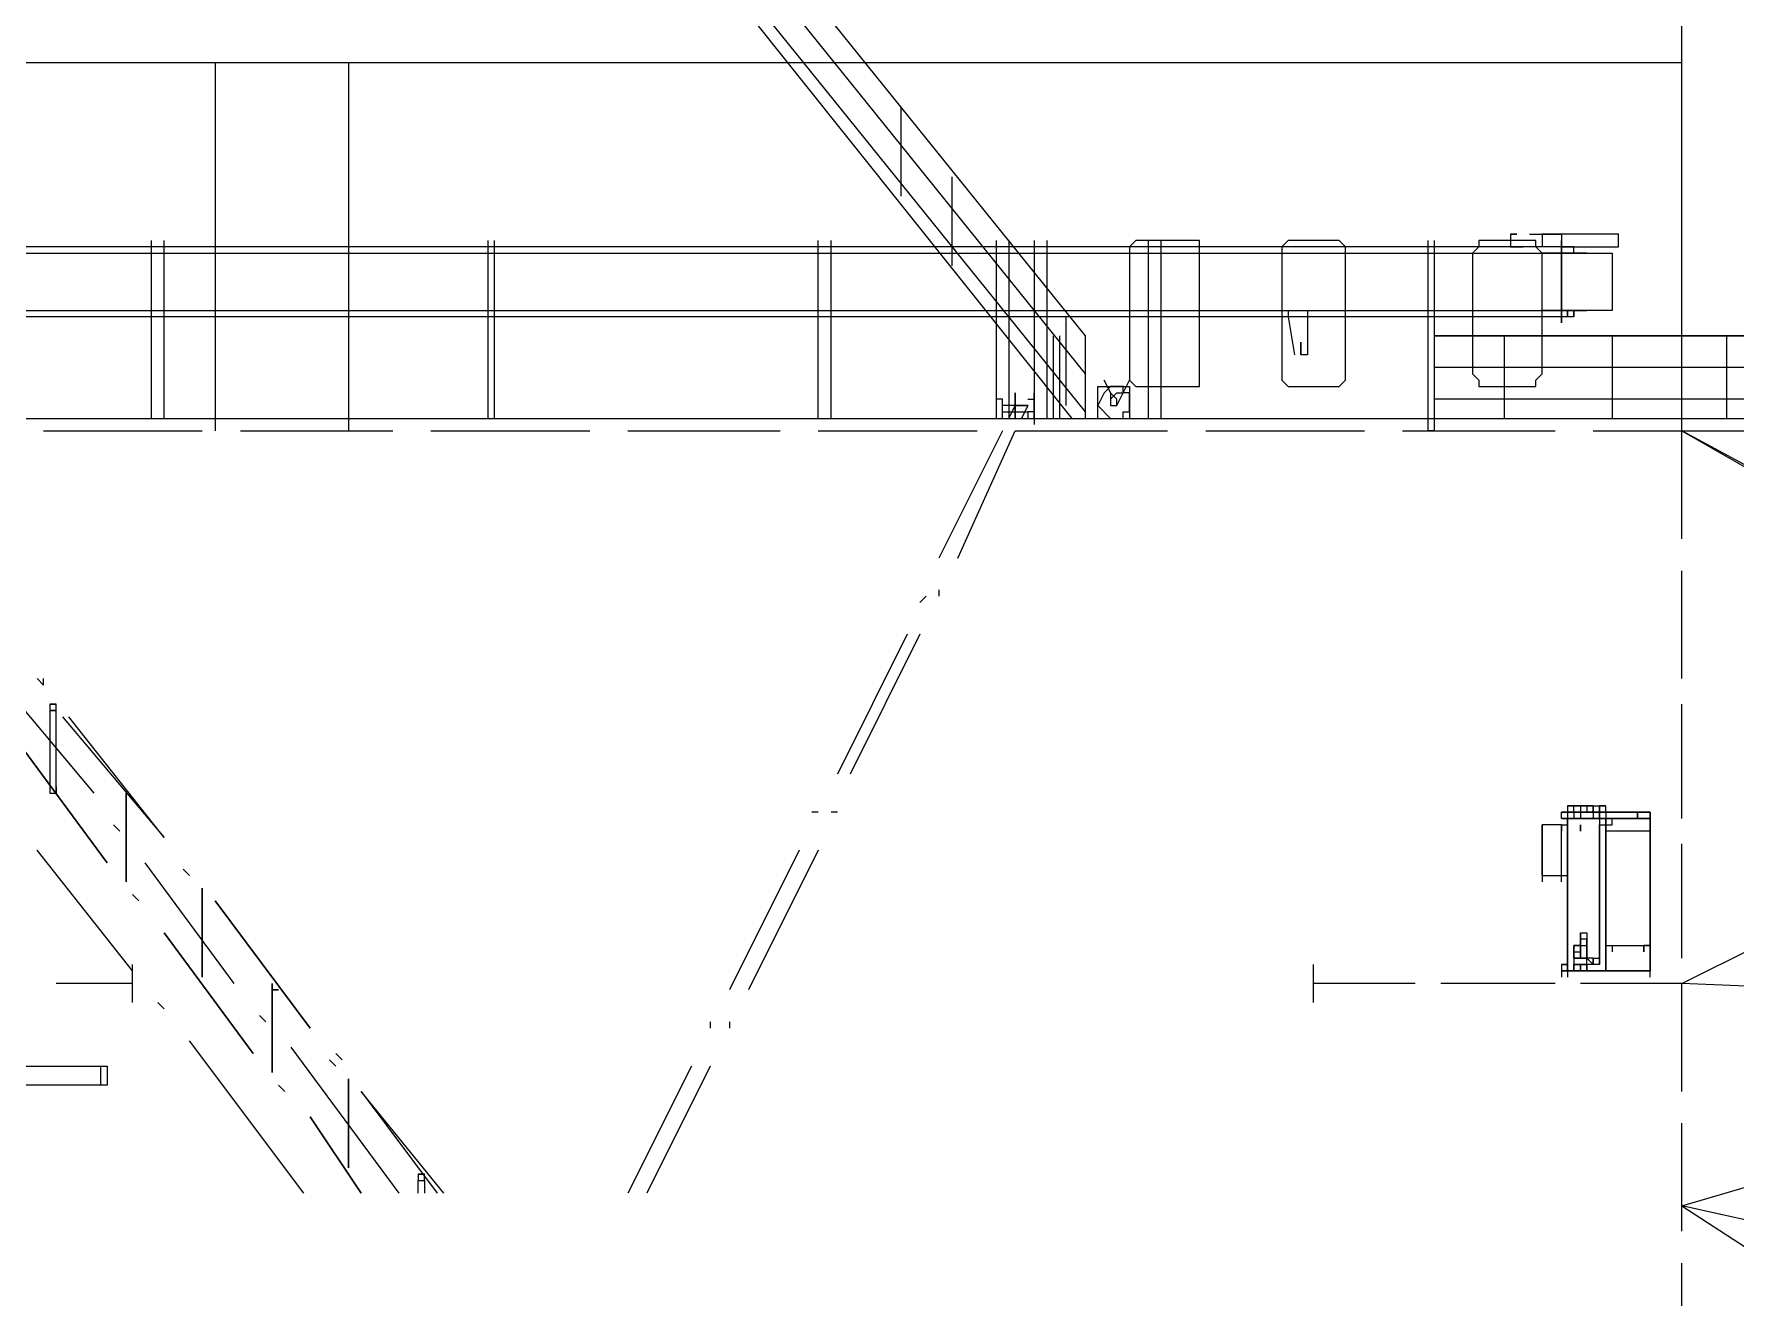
# Model space of a CAD drawing. Header units: millimetres. Extents: x -20 to 292011, y -1154 to 59111.
# Drawn here: x 26256 to 44715, y 15272 to 28978 of the extents above; entities that cross this region are included whole.
import ezdxf

# ---------------------------------------------------------------- set-up
doc = ezdxf.new("R2010")
doc.units = ezdxf.units.MM
doc.layers.add('PDF_Geomertry', color=7, linetype='Continuous')

msp = doc.modelspace()

# ---------------------------------------------------------------- linework, layer by layer
at = {"layer": 'PDF_Geomertry', "lineweight": 5}
for points in [[(44129, 23503), (44129, 24674), (44129, 35143), (44129, 42375), (44611, 43752), (33729, 43752), (33729, 40997)], [(37517, 24811), (33936, 29288), (33936, 30321), (37655, 25707), (37655, 24811)], [(33936, 29908), (37655, 25294)], [(33936, 29495), (37655, 24880)], [(3286, 14893), (1289, 14342), (1289, 24811), (261017, 24811), (267353, 25018), (271417, 28668)], [(25740, 28668), (44129, 28668)], [(28219, 28668), (28219, 24674)], [(29665, 28668), (29665, 24674)], [(35658, 28186), (35658, 27222)], [(36209, 27429), (36209, 26464)], [(42270, 26809), (42338, 26809), (42270, 26809), (42270, 26740), (42270, 26671), (42407, 26671)], [(42476, 26809), (42614, 26809), (42614, 26671), (42476, 26671)], [(27530, 24811), (27530, 26740)], [(27668, 24811), (27668, 26740)], [(31181, 24811), (31181, 26740)], [(31250, 24811), (31250, 26740)], [(34762, 24811), (34762, 26740)], [(34900, 24811), (34900, 26740)], [(36691, 26740), (36691, 24811), (36760, 24811), (36760, 25018), (36691, 25018), (36691, 24811)], [(36828, 26740), (36828, 24811), (36897, 24949), (37035, 24949), (36966, 24811)], [(36828, 26671), (36828, 25707)], [(37104, 26740), (37104, 24811), (37104, 24743)], [(37242, 26740), (37242, 24811)], [(38344, 24811), (38344, 26740)], [(38481, 24811), (38481, 26740)], [(41374, 26740), (41374, 24674), (41374, 24674)], [(41443, 26740), (41443, 24674), (41443, 24674)], [(42338, 26671), (42270, 26671)], [(43096, 26602), (42614, 26602), (43372, 26602), (43372, 25982), (42614, 25982), (43096, 25982)], [(42614, 25982), (42614, 26602)], [(42958, 26602), (42958, 26671)], [(36002, 25913), (23260, 25913), (23260, 25982), (42958, 25982)], [(42958, 25913), (34762, 25913)], [(37448, 25913), (37448, 24949)], [(39859, 25982), (39859, 25913), (39928, 25500), (39928, 25500)], [(40066, 25982), (40066, 25913), (40066, 25500), (39997, 25500)], [(37311, 25707), (37311, 24811)], [(37379, 25707), (37379, 24811)], [(42201, 25707), (42201, 24811)], [(43372, 25707), (43372, 24811)], [(44129, 24949), (44129, 25707)], [(44611, 25707), (44611, 24811)], [(39997, 25638), (39997, 25638)], [(103431, 25362), (41443, 25362)], [(37793, 24811), (37793, 25156), (38137, 25156), (38137, 24811)], [(37999, 25087), (37930, 25018), (37930, 24949), (37999, 24949), (38068, 25087), (38137, 25225)], [(37999, 25087), (37999, 25087), (38068, 25087), (38137, 25225), (38137, 25225)], [(37035, 24949), (36897, 24949), (36760, 24949)], [(36897, 24880), (36897, 25018), (36897, 24949), (36897, 24949)], [(37035, 25018), (37104, 25018), (37104, 24880), (37104, 24880)], [(37104, 25087), (37104, 24811), (37104, 25087), (37104, 25018)], [(103431, 25018), (41443, 25018)], [(36760, 24880), (36897, 24880), (36897, 24880), (37035, 24880), (37035, 24811)], [(37104, 24880), (37104, 24880), (37035, 24880)], [(26359, 24674), (28081, 24674)], [(28495, 24674), (30148, 24674)], [(30561, 24674), (32283, 24674)], [(32696, 24674), (34349, 24674)], [(34762, 24674), (36484, 24674)], [(36760, 24674), (36071, 23296)], [(36277, 23296), (36897, 24674), (38550, 24674)], [(37035, 24674), (37999, 24674)], [(38964, 24674), (40685, 24674)], [(41099, 24674), (42752, 24674)], [(43165, 24674), (44887, 24674)], [(45025, 24192), (44129, 24674), (45093, 24123)], [(44129, 21988), (44129, 23158)], [(36071, 22952), (36071, 22883)], [(35933, 22883), (35864, 22814)], [(35726, 22470), (34969, 20954)], [(35864, 22470), (35107, 20954)], [(26910, 20748), (25808, 22056)], [(26291, 21988), (26359, 21919), (26359, 21988)], [(26428, 21712), (26428, 21643), (26497, 21643), (26497, 21712), (26497, 21712)], [(44129, 20472), (44129, 21712)], [(26566, 21574), (27668, 20266), (26635, 21574)], [(26497, 20817), (26497, 20748)], [(27255, 20748), (27255, 20679), (27255, 20679)], [(34762, 20541), (34693, 20541)], [(34969, 20541), (34900, 20541)], [(42889, 20610), (42889, 20541)], [(43027, 20610), (43027, 20541), (42958, 20541), (42958, 20610)], [(42958, 20541), (42958, 20472)], [(43027, 20541), (43027, 20472), (43027, 20472)], [(43096, 20610), (43096, 20541)], [(43165, 20610), (43234, 20610), (43234, 20541), (43234, 20472), (43234, 20403), (43303, 20403), (43303, 20472), (43234, 20472), (43234, 20541), (43303, 20541), (43578, 20541), (43303, 20541), (43303, 20610)], [(43234, 20472), (43234, 20541), (43165, 20541), (43165, 20472)], [(43303, 20541), (43303, 20541), (43234, 20541)], [(43303, 20541), (43303, 20541), (43303, 20472)], [(43785, 20472), (43785, 20472), (43785, 20541), (43785, 20541)], [(27186, 20335), (27117, 20403)], [(42614, 20403), (42614, 20403)], [(42821, 20403), (42821, 20335), (42821, 20403), (42889, 20403), (42889, 20472), (42889, 20472)], [(42889, 20472), (42889, 20472)], [(43096, 20472), (43096, 20472)], [(43303, 20472), (43303, 20472)], [(43303, 20403), (43303, 20335)], [(27324, 18819), (26291, 20128)], [(34556, 20128), (33798, 18613)], [(34762, 20128), (34005, 18613)], [(42614, 20266), (42614, 20266)], [(42614, 20128), (42614, 20128), (42614, 20059)], [(44129, 18957), (44129, 20197)], [(28426, 18682), (27461, 19990)], [(42614, 19990), (42614, 19990), (42614, 19990), (42614, 20059), (42614, 20059)], [(42614, 20059), (42614, 20059)], [(42614, 19990), (42614, 19990)], [(27944, 19852), (27875, 19921)], [(27944, 19921), (27944, 19921)], [(42614, 19852), (42614, 19784)], [(42821, 19784), (42821, 19784), (42821, 19852), (42889, 19852), (42889, 19852)], [(42821, 19784), (42821, 19852), (42889, 19852)], [(28081, 19715), (28081, 19646), (28081, 19646)], [(42889, 19715), (42889, 19715)], [(42889, 19646), (42889, 19646), (42889, 19577)], [(42889, 19164), (42889, 19164), (42889, 19233)], [(43027, 19233), (43027, 19233), (43027, 19164), (43027, 19095), (42958, 19095), (42958, 19095)], [(43027, 19233), (43096, 19233), (43096, 19164), (43096, 19095), (43096, 19095), (43096, 19164), (43027, 19164), (43027, 19095), (43027, 19233), (43096, 19233), (43096, 19095), (43096, 19095)], [(42889, 19026), (42889, 19026), (42889, 18957)], [(42958, 19095), (43096, 19095), (43096, 18957), (42958, 18957), (42958, 19095), (42958, 18957), (42958, 19026), (43027, 19026), (43027, 19095), (43027, 18957), (43027, 19095), (43027, 18957), (43027, 19095), (43096, 19095), (43096, 19095)], [(42958, 19095), (42958, 19095), (43027, 19095)], [(42958, 19095), (42958, 19095), (43027, 19095)], [(42958, 19095), (42958, 19095)], [(43303, 19026), (43303, 19026), (43303, 19095), (43372, 19095), (43372, 19026)], [(43303, 19026), (43303, 19095), (43372, 19095), (43372, 19026)], [(43716, 19095), (43785, 19095), (43785, 19026), (43785, 19026)], [(43785, 19026), (43785, 19095), (43716, 19095), (43716, 19026), (43716, 19095)], [(45782, 18613), (44129, 18682), (44956, 19095)], [(27324, 18475), (27324, 18888)], [(40134, 18475), (40134, 18888)], [(42821, 18888), (42821, 18888), (42821, 18819), (42821, 18750)], [(42889, 18819), (42889, 18957), (42889, 18819), (42889, 18750)], [(42958, 18957), (42958, 18957), (43096, 18957), (43027, 18957)], [(43027, 18957), (43027, 18957), (42958, 18957), (42958, 18888), (43027, 18888)], [(43096, 18819), (43096, 18819), (43096, 18888), (42958, 18888), (43096, 18888), (43027, 18888)], [(42958, 18888), (42958, 18888)], [(43096, 18957), (43096, 18957), (43096, 18957), (43027, 18957), (43027, 18957)], [(43165, 18957), (43096, 18957), (43096, 18957)], [(43096, 18888), (43096, 18888)], [(43234, 18888), (43165, 18888), (43165, 18957), (43234, 18957), (43234, 18957), (43234, 18957)], [(43234, 18888), (43234, 18957), (43234, 18957)], [(27324, 18682), (26497, 18682)], [(28839, 18613), (28839, 18613), (28839, 18682), (28839, 18613), (28908, 18613), (28908, 18613)], [(28839, 18682), (28839, 18682)], [(41236, 18682), (40134, 18682)], [(42752, 18682), (41512, 18682)], [(44129, 17511), (44129, 18682), (43027, 18682)], [(43303, 18819), (43303, 18819)], [(43785, 18750), (43785, 18819), (43785, 18819)], [(27668, 18406), (27599, 18475)], [(28770, 18268), (28701, 18337)], [(33591, 18268), (33591, 18199)], [(33798, 18268), (33798, 18199)], [(29183, 16409), (27944, 18062)], [(30216, 16409), (29046, 17993)], [(29597, 17855), (29528, 17924)], [(26979, 17580), (26979, 17786)], [(29528, 17786), (29459, 17855)], [(33385, 17786), (32696, 16409)], [(33591, 17786), (32903, 16409)], [(29665, 17648), (29665, 17580), (29665, 17580)], [(30699, 16409), (29803, 17511), (30630, 16409)], [(44129, 15995), (44129, 17166)], [(30423, 16615), (30423, 16546), (30492, 16546), (30492, 16615), (30492, 16615)], [(45369, 15995), (44129, 16271), (45300, 16615)], [(30423, 16409), (30423, 16546), (30492, 16546), (30492, 16409)], [(44129, 16271), (45507, 15376)], [(44129, 14480), (44129, 15651)]]:
    msp.add_lwpolyline(points, dxfattribs=at)
for points in [[(42614, 26809), (42821, 26809)], [(42821, 26809), (42821, 26671), (43440, 26671), (43440, 26740), (43440, 26809)], [(42958, 26671), (23260, 26671), (23260, 26602), (42958, 26602)], [(38826, 25156), (38895, 25156), (38895, 25225), (38895, 25294), (38895, 26602), (38895, 26671), (38895, 26740), (38826, 26740), (38275, 26740), (38206, 26740), (38137, 26671), (38137, 26602), (38137, 25294), (38137, 25225), (38206, 25156), (38275, 25156)], [(40341, 25156), (40410, 25156), (40479, 25225), (40479, 25294), (40479, 26602), (40479, 26671), (40410, 26740), (40341, 26740), (39928, 26740), (39859, 26740), (39790, 26671), (39790, 26602), (39790, 25294), (39790, 25225), (39859, 25156), (39928, 25156)], [(42407, 25156), (42545, 25156), (42545, 25225), (42614, 25294), (42614, 26602), (42545, 26671), (42545, 26740), (42407, 26740), (42063, 26740), (41925, 26740), (41925, 26671), (41856, 26602), (41856, 25294), (41925, 25225), (41925, 25156), (42063, 25156)], [(42821, 25845), (42821, 26740), (42821, 25845)], [(42889, 25982), (42889, 25913)], [(42958, 25913), (42958, 25982), (42958, 25913)], [(103431, 25707), (41443, 25707)], [(39997, 25500), (39997, 25638)], [(38137, 24949), (38137, 25087), (38068, 25087), (38068, 25156), (37930, 25156), (37862, 25087), (37793, 24949), (37930, 24811), (38068, 24811), (38068, 24880), (38137, 24880), (38137, 24949)], [(37862, 25225), (37930, 25087), (37862, 25225)], [(36897, 24811), (36897, 25087), (36897, 25087), (36897, 24811)], [(37104, 24949), (37104, 24949), (37104, 24880)], [(37930, 25087), (37930, 25087)], [(37999, 25018), (37930, 25087), (37930, 24949), (37999, 24949)], [(36897, 24880), (36897, 24880)], [(41374, 24674), (41443, 24674)], [(26428, 21712), (26497, 21712)], [(26497, 21643), (26428, 21643), (26428, 20817), (26428, 20748), (26497, 20748), (26497, 20817)], [(26084, 21299), (27048, 19990)], [(27255, 20679), (27255, 20748), (27255, 20679)], [(27255, 20610), (27255, 20679)], [(27255, 20610), (27255, 19784)], [(27255, 20610), (27255, 20610)], [(43165, 20541), (42821, 20541)], [(42821, 20541), (42889, 20541), (42821, 20541)], [(42821, 20541), (42889, 20541), (42821, 20541)], [(42821, 20541), (42889, 20541), (42889, 20472), (42821, 20472), (42821, 20541)], [(43096, 20610), (42889, 20610)], [(43785, 20541), (42889, 20541)], [(42958, 20541), (42889, 20541)], [(43165, 20541), (43027, 20541), (43165, 20541)], [(43096, 20610), (43165, 20610), (43096, 20610)], [(43165, 20610), (43165, 20541), (43165, 20610)], [(43234, 20610), (43303, 20610)], [(43234, 20541), (43234, 20610), (43234, 20541)], [(43785, 20541), (43234, 20541)], [(43785, 20541), (43234, 20541)], [(43303, 20541), (43303, 20541)], [(43578, 20541), (43647, 20541)], [(43647, 20541), (43578, 20541), (43647, 20541)], [(43647, 20541), (43578, 20541), (43647, 20541)], [(43647, 20472), (43647, 20541)], [(43785, 20541), (43785, 20541)], [(43785, 20541), (43785, 20541)], [(43785, 20472), (43785, 20541)], [(42614, 20403), (42614, 19852)], [(42614, 20403), (42614, 19852), (42821, 19852), (42821, 20403)], [(42889, 20472), (42821, 20472)], [(42821, 20472), (42821, 20472)], [(42821, 20472), (42889, 20472), (42821, 20472)], [(42889, 18819), (42889, 20472)], [(43096, 20472), (43785, 20472), (42889, 20472), (43785, 20472)], [(42889, 20472), (43027, 20472)], [(42889, 20472), (42889, 20472)], [(43096, 20472), (43027, 20472)], [(43027, 20403), (43027, 20335), (43027, 20403)], [(43027, 20403), (43027, 20335), (43027, 20403)], [(43027, 20403), (43027, 20335), (43027, 20403)], [(43234, 20403), (43234, 18957)], [(43234, 20403), (43234, 20403)], [(43234, 20403), (43234, 20403)], [(43303, 18819), (43303, 20472)], [(43303, 20403), (43372, 20403), (43372, 20472), (43303, 20472)], [(43303, 20335), (43303, 19095), (43785, 19095), (43785, 20335)], [(43785, 18819), (43785, 20472)], [(43785, 20472), (43785, 20472)], [(43785, 20403), (43785, 20472)], [(43785, 20472), (43785, 20472)], [(43785, 20472), (43785, 20472)], [(43785, 20472), (43785, 20472)], [(43785, 20472), (43785, 20472)], [(42614, 20266), (42614, 20266)], [(42614, 20197), (42614, 20197)], [(42614, 20197), (42614, 20197)], [(42614, 20197), (42614, 20197)], [(42614, 20197), (42614, 20197)], [(42614, 20197), (42614, 20197)], [(42614, 19990), (42614, 19990)], [(42614, 19990), (42614, 19990)], [(27324, 19646), (27393, 19577)], [(28081, 19646), (28081, 19715), (28081, 19646)], [(28081, 19577), (28081, 19646)], [(28081, 19577), (28081, 18819), (28081, 18750), (28081, 18819)], [(28081, 19577), (28081, 19577)], [(28219, 19577), (29252, 18199)], [(42889, 19646), (42889, 19715)], [(27668, 19233), (28632, 17924)], [(42889, 19233), (42889, 19164)], [(42889, 19233), (42889, 19164)], [(42889, 19095), (42889, 19164)], [(42889, 19095), (42889, 19164)], [(42889, 19026), (42889, 19164)], [(42889, 18957), (42889, 19026), (42889, 19095), (42889, 19026)], [(42889, 19026), (42889, 19095), (42889, 19026), (42889, 18957)], [(42958, 19095), (42958, 19095)], [(43027, 19095), (43027, 19095)], [(43027, 19095), (43027, 19095)], [(43096, 19095), (43096, 18957)], [(43096, 19095), (43096, 19095)], [(43096, 19095), (43096, 19095)], [(43096, 19095), (43096, 19095)], [(42821, 18888), (42821, 18888)], [(42889, 18888), (42821, 18888), (42889, 18888)], [(42958, 18957), (42958, 18957)], [(42958, 18888), (42958, 18819)], [(43027, 18957), (43027, 18957)], [(43027, 18888), (43027, 18819)], [(43027, 18888), (43027, 18819)], [(43027, 18819), (43027, 18888), (43027, 18819)], [(43096, 18957), (43096, 18957)], [(43165, 18888), (43096, 18888), (43096, 18957)], [(43096, 18888), (43096, 18819)], [(43096, 18888), (43096, 18819)], [(43096, 18888), (43096, 18819)], [(43096, 18888), (43096, 18888)], [(43165, 18957), (43165, 18888)], [(43165, 18957), (43165, 18957)], [(43165, 18888), (43165, 18888)], [(43234, 18957), (43234, 18957)], [(43234, 18888), (43234, 18957), (43234, 18888)], [(43234, 18957), (43234, 18957)], [(42821, 18819), (43785, 18819)], [(28908, 18613), (28839, 18613), (28908, 18613)], [(28839, 18613), (28839, 17786), (28839, 17717), (28839, 17786)], [(27048, 17786), (27048, 17580), (26979, 17580), (19747, 17580), (19747, 17786), (26979, 17786)], [(28908, 17580), (28977, 17511)], [(29665, 17580), (29665, 17648), (29665, 17580)], [(29665, 17580), (29665, 16753), (29665, 16684), (29665, 16753)], [(29665, 17580), (29665, 17580)], [(29665, 17580), (29665, 17580)], [(29252, 17235), (29803, 16409)], [(30423, 16615), (30492, 16615)]]:
    msp.add_lwpolyline(points, close=True, dxfattribs=at)

doc.saveas('drawing.dxf')
